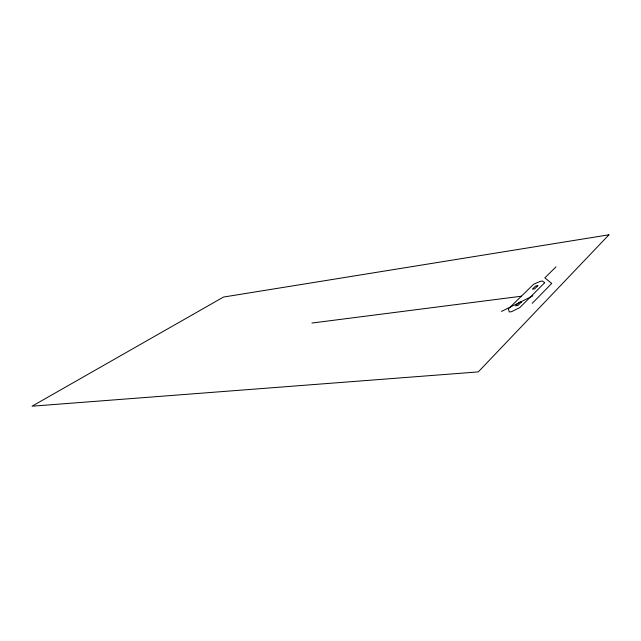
<?xml version="1.0" encoding="UTF-8"?>
<svg xmlns="http://www.w3.org/2000/svg" width="641" height="641" viewBox="0 0 641 641"><rect width="100%" height="100%" fill="white"/><g stroke="black" fill="none" stroke-linecap="round" stroke-linejoin="round"><path stroke-width="0.96" d="M532.222 303.345L551.765 283.418L544.826 277.874L555.963 266.872M501.494 311.43L532.887 295.862M311.927 323.048L521.365 296.222M608.95 234.798L478.266 371.908L32.05 406.202L223.477 297.063L608.95 234.798M544.658 282.753L519.835 307.568L511.63 311.67L509.315 311.943L508.321 308.954L533.633 284.243L540.371 281.335L542.566 281.038L544.658 282.753M521.325 302.071L517.848 305.509L515.556 305.789L519.042 302.352L521.325 302.071M537.863 285.702L534.658 288.867L532.431 289.163L535.644 285.998L537.863 285.702"/></g></svg>
